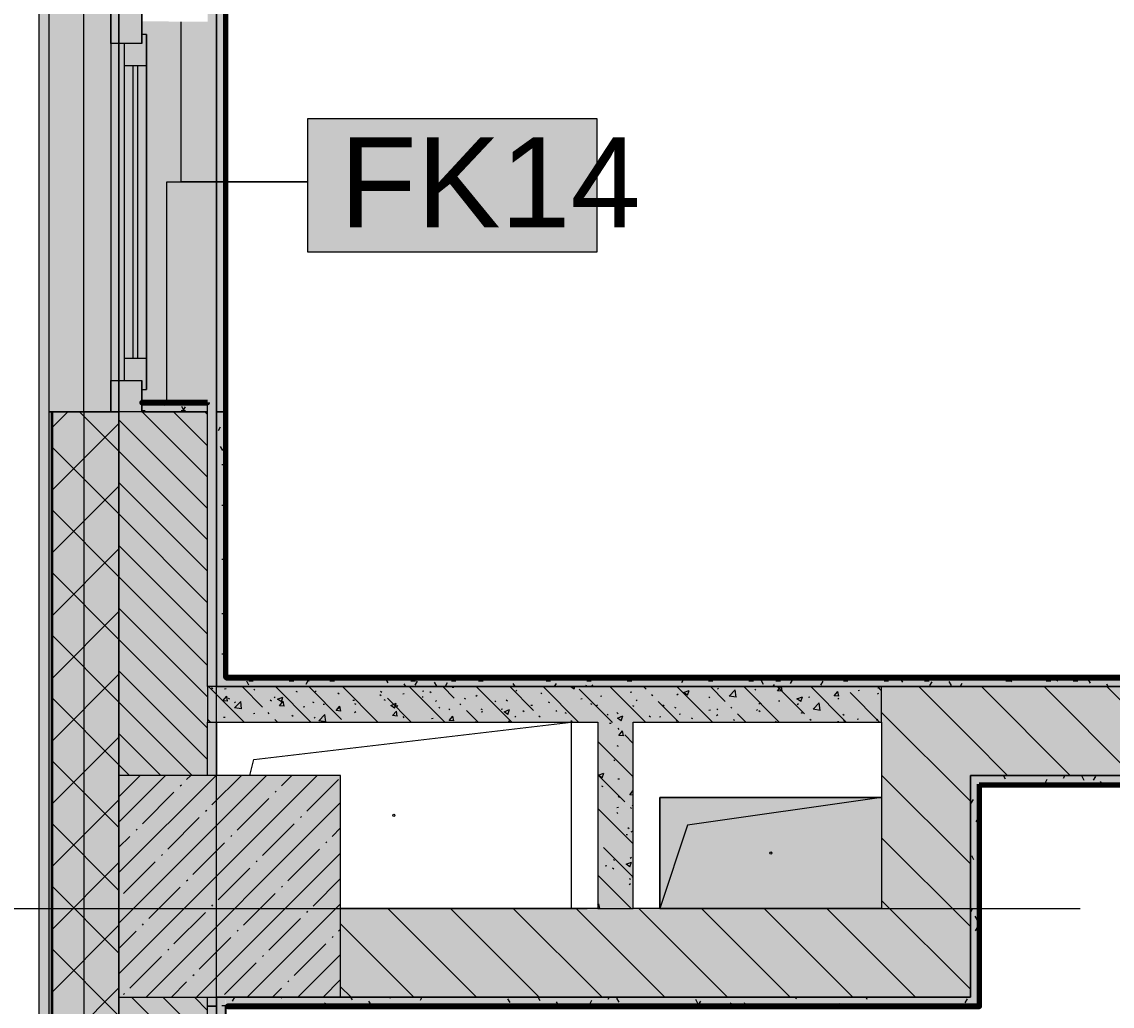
# Model space of a CAD drawing. Header units: millimetres. Extents: x -3817 to 677485, y -22715 to 103890.
# Drawn here: x -86 to 2373, y 12791 to 15010 of the extents above; entities that cross this region are included whole.
import ezdxf

# ---------------------------------------------------------------- set-up
doc = ezdxf.new("R2010")
doc.units = ezdxf.units.MM
doc.layers.add('PDF _Геометрия', color=7, linetype='Continuous', true_color=0x1d1d1d)
doc.layers.add('PDF _Сплошная заливка', color=7, linetype='Continuous', true_color=0xffffff)
doc.layers.add('PDF _Текст', color=7, linetype='Continuous')
doc.styles.add('PDF GOST-Common', font='arial.ttf')

msp = doc.modelspace()

# ---------------------------------------------------------------- hatches: boundary and pattern name
at = {"layer": 'PDF _Сплошная заливка', "transparency": 33554559}
h = msp.add_hatch(color=256, dxfattribs=at)
h.paths.add_polyline_path([(-24.7, 1658.3), (-19.6, 1658.4), (-16.7, 1661.3), (-19.7, 1661.3)], flags=0)
h.paths.add_polyline_path([(-24.7, 1631.4), (133.3, 1631.4), (133.3, 1653.4), (-24.7, 1653.4), (-24.7, 5581.4), (-46.7, 5581.4), (-46.7, 1631.4)], flags=0)
h.paths.add_polyline_path([(-46.7, 7131.4), (-24.7, 7131.4), (-24.7, 7531.4), (-46.7, 7531.4), (-46.7, 7290.4)], flags=0)
h.paths.add_polyline_path([(-19.7, 17269.3), (-19.6, 17264.3), (-16.7, 17261.3), (-16.7, 17264.3)], flags=0)
h.paths.add_polyline_path([(-46.7, 9231.3), (-24.7, 9231.3), (-24.7, 17269.3), (133.3, 17269.3), (133.3, 17291.3), (-46.7, 17291.3), (-46.7, 10383.6)], flags=0)
h = msp.add_hatch(color=256, dxfattribs=at)
h.paths.add_polyline_path([(-24.7, 1658.3), (-19.7, 1661.3), (-19.7, 5581.4), (-24.7, 5581.4), (-24.7, 1661.3)], flags=0)
h.paths.add_polyline_path([(-24.7, 7131.4), (-19.7, 7131.4), (-19.7, 7531.4), (-24.7, 7531.4), (-24.7, 7290.4)], flags=0)
h.paths.add_polyline_path([(-19.7, 9231.3), (-19.7, 10431.3), (-24.7, 10431.3), (-24.7, 9231.3)], flags=0)
h.paths.add_polyline_path([(-24.7, 12731.3), (-19.7, 12731.3), (-19.7, 14131.3), (-24.7, 14131.3), (-24.7, 13033.5)], flags=0)
h.paths.add_polyline_path([(-19.7, 15031.3), (-19.7, 17269.3), (-24.7, 17269.3), (-24.7, 15031.3)], flags=0)
h = msp.add_hatch(color=256, dxfattribs=at)
h.paths.add_polyline_path([(-19.7, 1661.3), (-16.7, 1663.1), (-16.7, 5581.4), (-19.7, 5581.4), (-19.7, 1811.3)], flags=0)
h.paths.add_polyline_path([(-16.7, 7131.4), (-16.7, 7531.4), (-19.7, 7531.4), (-19.7, 7131.4)], flags=0)
h.paths.add_polyline_path([(-16.7, 9231.3), (-16.7, 10431.3), (-19.7, 10431.3), (-19.7, 9231.3)], flags=0)
h.paths.add_polyline_path([(-16.7, 12731.3), (-16.7, 14131.3), (-19.7, 14131.3), (-19.7, 12731.3)], flags=0)
h.paths.add_polyline_path([(-19.7, 15031.3), (-16.7, 15031.3), (-16.7, 17261.3), (-19.7, 17264.3), (-19.7, 15683.4)], flags=0)
h = msp.add_hatch(color=256, dxfattribs=at)
h.paths.add_polyline_path([(133.3, 1811.3), (133.3, 5581.4), (-16.7, 5581.4), (-16.7, 1811.3)], flags=0)
h.paths.add_polyline_path([(133.3, 7131.4), (133.3, 7531.4), (-16.7, 7531.4), (-16.7, 7131.4), (105.3, 7131.4)], flags=0)
h.paths.add_polyline_path([(-16.7, 9231.3), (133.3, 9231.3), (133.3, 10431.3), (-16.7, 10431.3), (-16.7, 9639.5)], flags=0)
h.paths.add_polyline_path([(-16.7, 12731.3), (133.3, 12731.3), (133.3, 14131.3), (-16.7, 14131.3), (-16.7, 13033.5)], flags=0)
h.paths.add_polyline_path([(89, 15031.3), (133.3, 15031.3), (132.7, 17261.3), (-16.7, 17261.3), (-16.7, 15031.3)], flags=0)
h = msp.add_hatch(color=256, dxfattribs=at)
h.paths.add_polyline_path([(353.3, 9811.3), (353.3, 10331.4), (333.3, 10331.4), (333.3, 9811.3)], flags=0)
h.paths.add_polyline_path([(333.3, 10411.4), (353.3, 10411.4), (353.3, 10431.3), (333.3, 10431.3)], flags=0)
h.paths.add_polyline_path([(145.3, 10431.3), (174.3, 10431.3), (174.3, 10501.4), (145.3, 10501.4), (145.3, 11831.4), (174.3, 11831.4), (174.3, 11901.3), (145.3, 11901.3), (145.3, 12661.3), (174.3, 12661.3), (174.3, 12731.3), (133.3, 12731.3), (133.3, 10431.3)], flags=0)
h.paths.add_polyline_path([(351.8, 12791.3), (353.3, 12791.3), (353.3, 12811.3), (333.3, 12811.3), (333.3, 12791.3), (338.1, 12791.3)], flags=0)
h.paths.add_polyline_path([(334.9, 13311.4), (353.3, 13311.4), (353.3, 13431.4), (333.3, 13431.4), (333.3, 13311.4)], flags=0)
h.paths.add_polyline_path([(353.3, 13511.4), (353.3, 16316.3), (333.3, 16316.3), (333.3, 15010.3), (185.3, 15011.3), (185.3, 15031.3), (133.3, 15031.3), (133.3, 14131.3), (185.3, 14131.3), (185.3, 14152.3), (333.3, 14151.3), (333.3, 13511.4), (347.7, 13511.4)], flags=0)
h.paths.add_polyline_path([(195.3, 14181.3), (185.3, 14181.3), (185.3, 14201.3), (145.3, 14201.3), (145.3, 14961.3), (185.3, 14961.3), (185.3, 14981.3), (195.3, 14981.3), (195.3, 14201.3)], flags=0)
h.paths.add_polyline_path([(353.3, 16391.3), (353.3, 16611.3), (333.3, 16611.3), (333.3, 16391.3)], flags=0)
h = msp.add_hatch(color=256, dxfattribs=at)
h.paths.add_polyline_path([(133.3, 9811.3), (333.3, 9811.3), (333.3, 10431.3), (133.3, 10431.3), (133.3, 10383.6)], flags=0)
h.paths.add_polyline_path([(133.3, 12731.3), (333.3, 12731.3), (333.3, 12811.3), (133.3, 12811.3)], flags=0)
h.paths.add_polyline_path([(299, 13311.4), (333.3, 13311.4), (333.3, 14131.3), (133.3, 14131.3), (133.3, 13311.4)], flags=0)
h.paths.add_polyline_path([(333.3, 15031.3), (333.3, 16611.3), (133.3, 16611.3), (133.3, 15031.3), (245.4, 15031.3)], flags=0)
h = msp.add_hatch(color=256, dxfattribs=at)
h.paths.add_polyline_path([(373.3, 13531.3), (373.3, 14131.3), (353.3, 14131.3), (353.3, 13531.3), (373, 13531.3)], flags=0)
h.paths.add_polyline_path([(353.3, 15031.3), (373.3, 15031.3), (373.3, 16320.3), (353.3, 16341.3), (353.3, 15683.4)], flags=0)
for points in [[(-24.7, 14131.3), (133.3, 14131.3), (133.3, 15031.3), (-24.7, 15031.3), (-24.7, 14623.5)], [(185.3, 14181.3), (195.3, 14181.3), (195.3, 14981.3), (185.3, 14981.3), (185.3, 14961.3), (145.3, 14961.3), (145.3, 14201.3), (185.3, 14201.3)], [(333.3, 14131.3), (333.3, 14151.3), (185.3, 14151.3), (185.3, 14131.3), (309.3, 14131.3)], [(353.3, 13431.4), (1853.3, 13431.4), (1853.3, 13511.4), (333.3, 13511.4), (333.3, 13431.4)], [(1853.3, 12811.3), (2053.3, 12811.3), (2053.3, 13511.4), (1853.3, 13509.6), (1853.3, 13011.4)], [(3783.3, 13311.4), (4303.3, 13311.4), (4303.3, 13511.4), (2053.3, 13511.4), (2053.3, 13311.4), (2589, 13311.4)], [(1293.3, 13011.4), (1293.3, 13431.4), (1213.3, 13431.4), (1213.3, 13011.4), (1230.3, 13011.4)], [(550.9, 12811.3), (633.3, 12811.3), (633.3, 13311.4), (133.3, 13311.4), (133.3, 12811.3), (353.3, 12811.3)], [(3753.3, 13291.3), (3783.3, 13291.3), (3783.3, 13311.4), (2053.3, 13311.4), (2053.3, 13291.3), (3731.3, 13291.3)], [(1230.3, 12811.3), (1853.3, 12811.3), (1853.3, 13011.4), (633.3, 13011.4), (633.3, 12811.3)], [(2073.3, 12791.3), (2073.3, 12811.3), (373.3, 12811.3), (374.7, 12791.3), (2053.3, 12791.3)]]:
    msp.add_hatch(color=256, dxfattribs=at).paths.add_polyline_path(points)
h = msp.add_hatch(color=256, dxfattribs=at)
h.paths.add_polyline_path([(373.3, 10411.4), (373.3, 10432.3), (353.3, 10431.3), (353.3, 10411.4)], flags=0)
h.paths.add_polyline_path([(353.3, 12731.3), (373.3, 12731.3), (373.3, 12811.3), (353.3, 12811.3), (353.3, 12791.3)], flags=0)
at = {"layer": 'PDF _Сплошная заливка', "true_color": 0xeae6de, "transparency": 33554559}
msp.add_hatch(color=254, dxfattribs=at).paths.add_polyline_path([(175.9, 10431.3), (185.3, 10431.3), (185.3, 10452.3), (333.3, 10451.4), (333.3, 10431.3), (373.3, 10432.3), (373.3, 12731.3), (353.3, 12731.3), (351.8, 12791.3), (333.3, 12791.3), (332.6, 12710.4), (185.3, 12711.3), (185.3, 12731.3), (174.3, 12731.3), (174.3, 12661.3), (185.3, 12661.3), (185.3, 12681.4), (195.3, 12681.4), (195.3, 11881.4), (185.3, 11881.4), (185.3, 11901.3), (174.3, 11901.3), (174.3, 11831.4), (185.3, 11831.4), (185.3, 11851.3), (195.3, 11851.3), (195.3, 10481.3), (185.3, 10481.3), (183.9, 10501.4), (174.3, 10501.4), (174.3, 10431.3)])

# ---------------------------------------------------------------- linework, layer by layer
at = {"layer": 'PDF _Геометрия', "color": 9, "lineweight": 9, "true_color": 0xc0c0c0}
for points in [[(-24.7, 9231.3), (-46.7, 9231.3), (-46.7, 17291.3), (133.3, 17291.3), (133.3, 17269.3)], [(4303.3, 17202.3), (4303.3, 17269.3), (133.3, 17269.3), (-19.7, 17269.3), (-24.7, 17269.3), (-24.7, 15031.3), (133.3, 15031.3), (133.3, 14131.3), (133.3, 15031.3), (333.3, 15031.3), (333.3, 16611.3), (353.3, 16611.3), (353.3, 16391.3)], [(353.3, 16316.3), (353.3, 13511.4)], [(133.3, 15031.3), (-24.7, 15031.3), (-24.7, 14131.3), (133.3, 14131.3), (-24.7, 14131.3), (-24.7, 12731.3), (133.3, 12731.3), (133.3, 10431.3), (-24.7, 10431.3), (-24.7, 9231.3), (133.3, 9231.3), (353.3, 9231.3), (353.3, 9591.3), (353.3, 9571.4), (353.3, 9231.3), (373.3, 9231.3), (373.3, 9570.4)], [(373.3, 15031.3), (353.3, 15031.3), (353.3, 14131.3), (373.3, 14131.3), (353.3, 14131.3), (353.3, 13531.3), (353.3, 13511.4), (2053.3, 13511.4), (1853.3, 13511.4), (333.3, 13511.4), (333.3, 14131.3), (133.3, 14131.3)], [(4323.3, 13511.4), (4323.3, 13531.3), (374.3, 13531.3)], [(333.3, 13311.4), (333.3, 13431.4), (1213.3, 13431.4), (1213.3, 13011.4), (633.3, 13011.4)], [(353.3, 13431.4), (353.3, 13311.4)], [(133.3, 12731.3), (133.3, 10431.3), (-24.7, 10431.3), (-24.7, 12731.3), (133.3, 12731.3), (333.3, 12731.3), (333.3, 12811.3), (1853.3, 12811.3), (2053.3, 12811.3), (2053.3, 13311.4), (2053.3, 13291.3), (2053.3, 12811.3), (373.3, 12811.3), (353.3, 12811.3), (353.3, 12731.3), (373.3, 12731.3), (373.3, 12791.3), (2073.3, 12791.3), (2073.3, 12811.3)], [(353.3, 12811.3), (353.3, 12791.3)]]:
    msp.add_lwpolyline(points, dxfattribs=at)
at = {"layer": 'PDF _Геометрия', "color": 253, "lineweight": 9, "true_color": 0xaaaaaa}
for points in [[(353.3, 12617), (353.3, 14791.3), (353.3, 17291.3)], [(115.3, 15031.3), (115.3, 14131.3)], [(185.3, 14961.3), (185.3, 15031.3)], [(165.3, 14251.3), (165.3, 14911.3)], [(175.3, 14911.3), (175.3, 14251.3)], [(185.3, 14131.3), (185.3, 14201.3)], [(-3017, 13011.4), (-517, 13011.4), (1189.4, 13011.4)], [(1665.6, 13011.4), (2300.6, 13011.4)]]:
    msp.add_lwpolyline(points, dxfattribs=at)
at = {"layer": 'PDF _Геометрия', "color": 231, "lineweight": 70, "true_color": 0xff80c0}
for points in [[(373.3, 16320.3), (373.3, 14131.3)], [(6483.3, 13032.3), (4324.3, 13032.3), (4324.3, 13531.3), (4324.3, 13532.3), (374.3, 13532.3), (374.3, 16320.3), (633.3, 16320.3)], [(374.3, 13531.3), (4323.3, 13531.3), (4323.3, 13511.4)], [(2073.3, 12811.3), (2073.3, 12791.3), (378.3, 12791.3), (378.3, 12790.4), (2074.3, 12790.4), (2074.3, 12791.3), (2074.3, 13291.3)], [(2073.3, 13290.4), (3783.3, 13290.4)]]:
    msp.add_lwpolyline(points, dxfattribs=at)
at = {"layer": 'PDF _Геометрия', "color": 116, "lineweight": 13, "true_color": 0x008040}
msp.add_lwpolyline([(54.3, 14131.3), (54.3, 15031.3)], dxfattribs=at)
at = {"layer": 'PDF _Геометрия', "color": 253, "lineweight": 13, "true_color": 0xaaaaaa}
for points in [[(115.3, 15031.3), (185.3, 15031.3), (185.3, 14961.3), (115.3, 14961.3)], [(195.3, 14181.3), (195.3, 14981.3), (185.3, 14981.3), (185.3, 14961.3), (145.3, 14961.3), (145.3, 14201.3), (185.3, 14201.3), (185.3, 14181.3)], [(115.3, 14201.3), (185.3, 14201.3), (185.3, 14131.3), (115.3, 14131.3)]]:
    msp.add_lwpolyline(points, close=True, dxfattribs=at)
at = {"layer": 'PDF _Геометрия', "color": 7, "lineweight": 9}
for points in [[(241, 14151.8), (241, 14649.7), (558.3, 14649.7), (274, 14649.7), (274, 15010)], [(-19.7, 14131.3), (-19.7, 12731.3)], [(-16.7, 14131.3), (-16.7, 12731.3)], [(54.3, 14131.3), (54.3, 12731.3)], [(373.3, 13531.3), (373.3, 13544.4), (373.3, 14131.3)], [(333.3, 13511.4), (333.3, 13431.4)], [(1853.3, 13431.4), (1853.3, 13511.4)], [(4303.3, 13311.4), (4303.3, 13511.4), (2053.3, 13511.4), (4303.3, 13511.4)], [(353.3, 13311.4), (353.3, 13431.4), (1153.3, 13431.4), (1153.3, 13011.4), (633.3, 13011.4)], [(428.3, 13311.4), (437.3, 13347.3), (1153.3, 13431.4)], [(3783.3, 13311.4), (2053.3, 13311.4), (3783.3, 13311.4), (3803.3, 13311.4)], [(2073.3, 12811.3), (2073.3, 13290.4), (2073.3, 13291.3)], [(2074.3, 13291.3), (3782.3, 13291.3)], [(1853.3, 13261.4), (1353.3, 13261.4), (1353.3, 13011.4), (1853.3, 13011.4), (1353.3, 13011.4), (1353.3, 13261.4), (1853.3, 13261.4), (1415.8, 13198.8), (1353.3, 13011.4)], [(1213.3, 13011.4), (1293.3, 13011.4)]]:
    msp.add_lwpolyline(points, dxfattribs=at)
at = {"layer": 'PDF _Геометрия', "color": 253, "lineweight": 13, "true_color": 0xaaaaaa}
for points in [[(195.3, 14981.3), (195.3, 14181.3)], [(195.3, 14911.3), (145.3, 14911.3)], [(195.3, 14251.3), (145.3, 14251.3)]]:
    msp.add_lwpolyline(points, dxfattribs=at)
at = {"layer": 'PDF _Геометрия', "color": 7, "lineweight": 9}
for points in [[(1211.4, 14791.6), (558.3, 14791.6), (558.3, 14491.6), (1211.4, 14491.6)], [(133.3, 12731.3), (133.3, 14131.3)], [(633.3, 13311.4), (133.3, 13311.4), (133.3, 12811.3), (633.3, 12811.3)]]:
    msp.add_lwpolyline(points, close=True, dxfattribs=at)
at = {"layer": 'PDF _Геометрия', "color": 7, "lineweight": 70, "true_color": 0xffd2ff}
msp.add_lwpolyline([(333.3, 14152.3), (185.3, 14152.3), (185.3, 14151.3), (333.3, 14151.3)], close=True, dxfattribs=at)
at = {"layer": 'PDF _Геометрия', "color": 9, "lineweight": 9, "true_color": 0xc0c0c0}
for points in [[(333.3, 14151.3), (185.3, 14151.3), (185.3, 14131.3), (333.3, 14131.3)], [(1293.3, 13431.4), (1853.3, 13431.4), (1853.3, 13011.4), (1293.3, 13011.4)]]:
    msp.add_lwpolyline(points, close=True, dxfattribs=at)
at = {"layer": 'PDF _Геометрия', "color": 253, "lineweight": 9, "true_color": 0x9b9b9b}
for points in [[(238.4, 14145.3), (234.9, 14151.3)], [(280, 14134.2), (275, 14142.9)], [(282.7, 14142.3), (277.7, 14133.6)], [(185.3, 14133.8), (192.4, 14133.8)], [(273.7, 14133.8), (283.8, 14133.8)], [(316.8, 14131.3), (316.6, 14131.7)], [(361.9, 14096.6), (356.9, 14087.9)], [(367.4, 14043.8), (362.3, 14052.5)], [(373.1, 14055), (368.1, 14046.3)], [(365.2, 14011.9), (373.3, 14011.9)], [(365.2, 13920.5), (373.3, 13920.5)], [(373.3, 13872.4), (371, 13868.6)], [(365.2, 13798.6), (373.3, 13798.6)], [(365.2, 13676.6), (373.3, 13676.6)], [(373.3, 13667.8), (371.6, 13670.7)], [(373.3, 13628.6), (369.9, 13622.8)], [(365.2, 13585.2), (373.3, 13585.2)], [(384.8, 13525.9), (381.7, 13531.3)], [(426.4, 13514.8), (421.4, 13523.5)], [(426.1, 13524.2), (436.2, 13524.2)], [(517.6, 13524.2), (527.6, 13524.2)], [(559.7, 13524.9), (554.7, 13516.1)], [(562.5, 13523), (557.6, 13531.3)], [(598.7, 13531.3), (596.4, 13527.3)], [(609, 13524.2), (619.1, 13524.2)], [(740.2, 13520), (735.2, 13528.7)], [(791.9, 13524.2), (802, 13524.2)], [(805.5, 13523.8), (800.5, 13515)], [(883.3, 13524.2), (893.4, 13524.2)], [(944.3, 13524.2), (954.4, 13524.2)], [(1021, 13531.3), (1019.8, 13529.2)], [(1096.7, 13524.2), (1106.8, 13524.2)], [(1122, 13529.2), (1120.8, 13531.3)], [(1188.1, 13524.2), (1198.2, 13524.2)], [(1279.6, 13524.2), (1289.6, 13524.2)], [(1406.6, 13528.6), (1401.6, 13519.9)], [(1443.4, 13531.3), (1443.2, 13531.1)], [(1462.5, 13524.2), (1472.5, 13524.2)], [(1545.4, 13527.3), (1543.1, 13531.3)], [(1553.9, 13524.2), (1564, 13524.2)], [(1587.1, 13516.2), (1582, 13524.9)], [(1614.9, 13524.2), (1624.9, 13524.2)], [(1652.4, 13527.5), (1647.3, 13518.8)], [(1720.4, 13523.5), (1715.4, 13514.8)], [(1767.3, 13524.2), (1777.3, 13524.2)], [(1858.7, 13524.2), (1868.8, 13524.2)], [(1900.8, 13521.4), (1895.8, 13530.1)], [(1950.1, 13524.2), (1960.2, 13524.2)], [(1968.9, 13525.4), (1965.4, 13531.3)], [(2133, 13524.2), (2143.1, 13524.2)], [(2146.6, 13522.4), (2141.5, 13531.2)], [(2224.5, 13524.2), (2234.5, 13524.2)], [(2252.9, 13531.3), (2248.5, 13523.7)], [(2285.4, 13524.2), (2295.5, 13524.2)], [(2324.3, 13519.5), (2319.2, 13528.2)], [(463.6, 13511.4), (463, 13512.3)], [(763.8, 13512.6), (763.1, 13511.4)], [(780.4, 13511.4), (776.8, 13517.5)], [(849.9, 13512.9), (844.8, 13521.6)], [(873.5, 13519.7), (868.7, 13511.4)], [(1026.7, 13511.4), (1022.5, 13518.6)], [(1119.3, 13518.6), (1115.1, 13511.4)], [(1187.3, 13514.5), (1185.5, 13511.4)], [(1202.7, 13511.4), (1200.2, 13515.6)], [(1610.7, 13516.4), (1607.8, 13511.4)], [(1966.1, 13522.4), (1961.1, 13513.7)], [(2010.5, 13514.3), (2005.5, 13523)], [(2034.2, 13518.3), (2030.2, 13511.4)], [(2047.4, 13511.4), (2047.1, 13511.8)], [(2364.1, 13511.4), (2360.9, 13517)], [(2132.4, 13303.1), (2127.7, 13311.4)], [(2266.6, 13311.4), (2262.6, 13304.4)], [(2310.1, 13300.1), (2305.1, 13308.8)], [(2335.7, 13309), (2330.6, 13300.3)], [(2226, 13301.9), (2221, 13293.2)], [(2350.4, 13291.3), (2346.7, 13297.7)], [(2059.5, 13257.3), (2054.4, 13248.6)], [(2070.6, 13215.7), (2065.6, 13207)], [(2072.1, 13219.4), (2073.3, 13219.4)], [(2061.4, 13121.3), (2056.4, 13130)], [(2072.1, 13097.5), (2073.3, 13097.5)], [(2058.4, 13011.6), (2053.3, 13002.9)], [(2069.6, 12985.3), (2064.5, 12994)], [(2072.1, 13006.1), (2073.3, 13006.1)], [(2069.5, 12969.9), (2064.5, 12961.2)], [(2072.1, 12884.1), (2073.3, 12884.1)], [(394, 12811.1), (389, 12802.3)], [(499.8, 12811.3), (498.6, 12809.4)], [(660.2, 12805.1), (656.6, 12811.3)], [(746.1, 12811.3), (744.4, 12808.3)], [(816.5, 12811.3), (812.4, 12804.2)], [(974, 12810.3), (973.3, 12811.3)], [(1083.6, 12803.2), (1078.9, 12811.3)], [(1238.9, 12811.3), (1235.8, 12806.1)], [(1661.2, 12811.3), (1659.3, 12808)], [(1820.8, 12806.5), (1818, 12811.3)], [(365.2, 12792.7), (373.3, 12792.7), (375.2, 12792.7)], [(548.1, 12792.7), (558.1, 12792.7)], [(598.1, 12798.8), (593.8, 12791.3)], [(639.5, 12792.7), (649.6, 12792.7)], [(666.1, 12794.7), (664.2, 12791.3)], [(701.8, 12793.9), (696.8, 12802.6)], [(700.5, 12792.7), (710.5, 12792.7)], [(852.9, 12792.7), (862.9, 12792.7)], [(911.9, 12793.6), (910.6, 12791.3)], [(944.3, 12792.7), (954.4, 12792.7)], [(1015.6, 12799.1), (1010.6, 12807.8)], [(1035.7, 12792.7), (1045.8, 12792.7)], [(1125.3, 12792), (1120.2, 12800.7)], [(1199.2, 12803.7), (1194.2, 12795)], [(1218.6, 12792.7), (1228.7, 12792.7)], [(1261.3, 12800.2), (1256.3, 12808.9)], [(1310.1, 12792.7), (1320.1, 12792.7)], [(1371, 12792.7), (1381.1, 12792.7)], [(1403.3, 12791.4), (1403.3, 12791.3)], [(1439, 12797.2), (1434, 12805.9)], [(1445, 12802.6), (1439.9, 12793.9)], [(1477.6, 12791.3), (1475.6, 12794.8)], [(1513, 12798.5), (1508.9, 12791.3)], [(1523.4, 12792.7), (1533.5, 12792.7)], [(1548, 12791.3), (1543.7, 12798.8)], [(1614.9, 12792.7), (1624.9, 12792.7)], [(1706.3, 12792.7), (1716.4, 12792.7)], [(1724, 12791.3), (1721.4, 12795.8)], [(1758.7, 12797.4), (1755.2, 12791.3)], [(1826.8, 12793.3), (1825.6, 12791.3)], [(1889.2, 12792.7), (1899.2, 12792.7)], [(1900, 12791.3), (1899.1, 12792.9)], [(1980.6, 12792.7), (1990.7, 12792.7)], [(2046.1, 12807.5), (2041.1, 12798.8)], [(2041.6, 12792.7), (2051.6, 12792.7)]]:
    msp.add_lwpolyline(points, dxfattribs=at)
at = {"layer": 'PDF _Геометрия', "lineweight": 9}
for points in [[(-16.7, 14096.4), (18.2, 14131.3)], [(333.3, 13842.2), (133.3, 14042.2), (44.1, 14131.3)], [(333.3, 13983.6), (185.5, 14131.3)], [(333.3, 14054.3), (256.2, 14131.3)], [(333.3, 14125), (326.9, 14131.3)], [(-16.7, 13955), (133.3, 14105)], [(333.3, 13912.9), (133.3, 14112.9)], [(333.3, 13700.7), (133.3, 13900.7), (-16.7, 14050.7)], [(333.3, 13771.5), (133.3, 13971.5)], [(-16.7, 13813.6), (133.3, 13963.6)], [(333.3, 13559.3), (133.3, 13759.3), (-16.7, 13909.3)], [(-16.7, 13672.2), (133.3, 13822.2)], [(333.3, 13630), (133.3, 13830)], [(333.3, 13417.9), (133.3, 13617.9), (-16.7, 13767.9)], [(-16.7, 13530.7), (133.3, 13680.7)], [(333.3, 13488.6), (133.3, 13688.6)], [(298.4, 13311.4), (133.3, 13476.5), (-16.7, 13626.5)], [(-16.7, 13389.3), (133.3, 13539.3)], [(333.3, 13347.2), (133.3, 13547.2)], [(2136.9, 13311.4), (2053.3, 13395), (1936.9, 13511.4)], [(2278.3, 13311.4), (2078.3, 13511.4)], [(2419.7, 13311.4), (2219.7, 13511.4)], [(2561.1, 13311.4), (2361.1, 13511.4)], [(157, 13311.4), (133.3, 13335.1), (-16.7, 13485.1)], [(2053.3, 13253.5), (1853.3, 13453.5)], [(227.7, 13311.4), (133.3, 13405.8)], [(-16.7, 13247.9), (133.3, 13397.9)], [(133.3, 13193.6), (-16.7, 13343.6)], [(133.3, 13206.3), (238.3, 13311.4)], [(133.3, 13092.2), (352.4, 13311.4)], [(133.3, 12978.2), (466.4, 13311.4)], [(133.3, 12864.1), (580.5, 13311.4)], [(133.3, 13263.3), (181.3, 13311.4)], [(286, 13302), (295.4, 13311.4)], [(343.1, 13245), (409.4, 13311.4)], [(499.9, 13287.8), (523.5, 13311.4)], [(2053.3, 13112.1), (1853.3, 13312.1)], [(271.8, 13287.8), (274.1, 13290.1)], [(556.9, 13230.7), (628.2, 13302)], [(-16.7, 13106.5), (133.3, 13256.5)], [(186.2, 13202.2), (257.5, 13273.5)], [(400.1, 13188), (471.4, 13259.3)], [(485.6, 13273.5), (488, 13275.9)], [(194.5, 12811.3), (633.3, 13250.1)], [(328.8, 13230.7), (331.2, 13233.1)], [(243.3, 13145.2), (314.5, 13216.5)], [(542.6, 13216.5), (545, 13218.9)], [(133.3, 13052.2), (-16.7, 13202.2)], [(172, 13188), (174.4, 13190.3)], [(457.1, 13130.9), (528.4, 13202.2)], [(613.9, 13173.7), (633.3, 13193.1)], [(133.3, 13149.3), (157.7, 13173.7)], [(300.3, 13088.2), (371.6, 13159.5)], [(385.8, 13173.7), (388.2, 13176.1)], [(599.7, 13159.5), (602, 13161.8)], [(2053.3, 12970.7), (1853.3, 13170.7)], [(229, 13130.9), (231.4, 13133.3)], [(308.6, 12811.3), (633.3, 13136)], [(514.1, 13073.9), (585.4, 13145.2)], [(-16.7, 12965.1), (133.3, 13115.1)], [(143.5, 13045.4), (214.8, 13116.7)], [(442.9, 13116.7), (445.2, 13119.1)], [(357.3, 13031.2), (428.6, 13102.4)], [(133.3, 12910.8), (-16.7, 13060.8)], [(200.5, 12988.4), (271.8, 13059.7)], [(286, 13073.9), (288.4, 13076.3)], [(499.9, 13059.7), (502.2, 13062)], [(571.2, 13016.9), (633.3, 13079)], [(414.3, 12974.1), (485.6, 13045.4)], [(343.1, 13016.9), (345.4, 13019.3)], [(422.6, 12811.3), (633.3, 13022)], [(939.8, 12811.3), (739.8, 13011.4)], [(1081.2, 12811.3), (881.2, 13011.4)], [(1222.7, 12811.3), (1022.7, 13011.4)], [(1364.1, 12811.3), (1164.1, 13011.4)], [(1505.5, 12811.3), (1305.5, 13011.4)], [(1646.9, 12811.3), (1446.9, 13011.4)], [(1788.3, 12811.3), (1588.3, 13011.4)], [(1929.8, 12811.3), (1853.3, 12887.9), (1729.8, 13011.4)], [(2053.3, 12829.3), (1853.3, 13029.3)], [(257.5, 12931.4), (328.8, 13002.6)], [(471.4, 12917.1), (542.6, 12988.4)], [(556.9, 13002.6), (559.3, 13005)], [(-16.7, 12823.6), (133.3, 12973.6)], [(133.3, 12921.2), (172, 12959.9)], [(186.2, 12974.1), (188.6, 12976.5)], [(400.1, 12959.9), (402.5, 12962.2)], [(628.2, 12959.9), (633.3, 12965)], [(798.4, 12811.3), (633.3, 12976.5)], [(314.5, 12874.3), (385.8, 12945.6)], [(613.9, 12945.6), (616.3, 12948)], [(171.3, 12731.3), (133.3, 12769.4), (-16.7, 12919.4)], [(243.3, 12917.1), (245.6, 12919.5)], [(528.4, 12860.1), (599.7, 12931.4)], [(157.7, 12831.6), (229, 12902.8)], [(371.6, 12817.3), (442.9, 12888.6)], [(457.1, 12902.8), (459.5, 12905.2)], [(536.7, 12811.3), (633.3, 12907.9)], [(300.3, 12860.1), (302.7, 12862.4)], [(251.6, 12811.3), (286, 12845.8)], [(514.1, 12845.8), (516.5, 12848.2)], [(593.7, 12811.3), (633.3, 12850.9)], [(657, 12811.3), (633.3, 12835.1)], [(32.4, 12731.3), (133.3, 12832.2)], [(143.5, 12817.3), (145.8, 12819.7)], [(242, 12731.3), (162, 12811.3)], [(312.7, 12731.3), (232.7, 12811.3)], [(333.3, 12781.5), (303.4, 12811.3)], [(479.7, 12811.3), (499.9, 12831.6)]]:
    msp.add_lwpolyline(points, dxfattribs=at)
at = {"layer": 'PDF _Геометрия', "color": 231, "lineweight": 9, "true_color": 0xff80c0}
for points in [[(373.3, 14131.3), (373.3, 13544.4), (373.3, 13531.3), (374.3, 13531.3)], [(2073.3, 13290.4), (2073.3, 13291.3), (3783.3, 13291.3), (3782.3, 13291.3)], [(2074.3, 13291.3), (2073.3, 13291.3), (2073.3, 13290.4), (2073.3, 12811.3)]]:
    msp.add_lwpolyline(points, dxfattribs=at)
at = {"layer": 'PDF _Геометрия', "color": 252, "lineweight": 9, "true_color": 0x878787}
for points in [[(415.5, 13431.4), (335.5, 13511.4)], [(342.3, 13509.4), (345.2, 13507.6)], [(371.7, 13506.6), (375, 13507)], [(457, 13465.3), (411, 13511.4)], [(437.3, 13505.4), (440.1, 13503.6)], [(566.4, 13431.4), (486.4, 13511.4)], [(532.2, 13501.4), (535, 13499.6)], [(635.5, 13437.7), (561.9, 13511.4)], [(575.7, 13499.8), (578.4, 13501.8)], [(717.2, 13431.4), (637.2, 13511.4)], [(726, 13498), (723.5, 13500.5)], [(868.1, 13431.4), (788.1, 13511.4)], [(817.7, 13501.3), (821, 13501.7)], [(834.7, 13500.6), (837.2, 13498.4)], [(889.5, 13485.5), (863.6, 13511.4)], [(885, 13510.2), (888.4, 13510.6)], [(1019, 13431.4), (939, 13511.4)], [(1068, 13457.8), (1014.5, 13511.4)], [(1028.1, 13501.7), (1030.8, 13503.8)], [(1169.9, 13431.4), (1089.9, 13511.4)], [(1152.5, 13511.4), (1160, 13506.3)], [(1160, 13506.3), (1161.7, 13511.4)], [(1246.5, 13430.1), (1245.3, 13431.4), (1171.1, 13505.6)], [(1320.7, 13431.4), (1240.7, 13511.4)], [(1286.5, 13499.1), (1289.9, 13499.5)], [(1322, 13505.6), (1316.2, 13511.4)], [(1471.6, 13431.4), (1391.6, 13511.4)], [(1415.6, 13492), (1406.7, 13498), (1419.2, 13502.8)], [(1415.6, 13492), (1419.2, 13502.8)], [(1500.5, 13477.9), (1467.1, 13511.4)], [(1483, 13505.6), (1485.7, 13507.7)], [(1524.9, 13487.5), (1509.1, 13489.9), (1522.9, 13504.4)], [(1524.9, 13487.5), (1522.9, 13504.4)], [(1622.5, 13431.4), (1542.5, 13511.4)], [(1567.4, 13506.1), (1569.8, 13503.9)], [(1679, 13450.3), (1617.9, 13511.4)], [(1629.1, 13500.9), (1618.4, 13501.8), (1626.5, 13511.4)], [(1629.1, 13500.9), (1627.1, 13511.4)], [(1773.3, 13431.4), (1693.3, 13511.4)], [(1756.6, 13489.7), (1746, 13490.6), (1754.5, 13500.8)], [(1756.6, 13489.7), (1754.6, 13500.8)], [(1769.5, 13510.6), (1768.8, 13511.4)], [(1800.3, 13502.7), (1803.6, 13503.2)], [(1853.3, 13502.3), (1844.2, 13511.4)], [(1844.8, 13508.6), (1848.2, 13509)], [(378.5, 13478.7), (367.8, 13479.6), (376.4, 13489.8)], [(378.5, 13478.7), (376.4, 13489.8)], [(379.8, 13485.6), (382.7, 13483.8)], [(393.6, 13475.1), (396.2, 13477.1)], [(409.9, 13461.4), (394.1, 13463.9), (407.9, 13478.3)], [(409.9, 13461.4), (408, 13478.3)], [(474.7, 13481.6), (477.6, 13479.8)], [(483.4, 13486.5), (486, 13488.5)], [(499.6, 13477.4), (490.7, 13483.4), (503.2, 13488.1)], [(506, 13467.5), (495.4, 13468.5), (503.9, 13478.7)], [(499.6, 13477.4), (503.2, 13488.1)], [(506, 13467.5), (503.9, 13478.7)], [(569.7, 13477.5), (572.5, 13475.7)], [(627.1, 13497.4), (629.9, 13495.6)], [(660.9, 13480.7), (664.2, 13481.1)], [(722, 13493.4), (724.8, 13491.6)], [(731, 13482.8), (733.5, 13480.6)], [(792.7, 13431.4), (738.6, 13485.5)], [(773.2, 13495.4), (776.5, 13495.9)], [(816.9, 13489.4), (819.7, 13487.6)], [(847, 13477.8), (849.7, 13479.9)], [(911.8, 13485.4), (914.6, 13483.6)], [(938.3, 13490.3), (941, 13492.4)], [(981, 13479.4), (983.5, 13477.1)], [(1006.7, 13481.4), (1009.6, 13479.6)], [(1084.7, 13497.2), (1087.2, 13494.9)], [(1101.6, 13477.4), (1104.5, 13475.6)], [(1174.7, 13484.3), (1178, 13484.8)], [(1219.2, 13490.2), (1222.5, 13490.6)], [(1299.4, 13479.8), (1302.1, 13481.8)], [(1337.1, 13490.5), (1334.5, 13493)], [(1396.2, 13431.4), (1349.6, 13477.9)], [(1391.7, 13493.1), (1394.4, 13495.1)], [(1463.7, 13488.4), (1466.1, 13486.1)], [(1620.7, 13479.1), (1624, 13479.5)], [(1671.1, 13477.8), (1662.2, 13483.7), (1674.7, 13488.5)], [(1671.1, 13477.8), (1674.7, 13488.5)], [(1688, 13488), (1691.4, 13488.4)], [(1714.6, 13458), (1698.8, 13460.5), (1712.7, 13474.9)], [(1714.6, 13458), (1712.7, 13474.9)], [(1754.3, 13483.7), (1757, 13485.7)], [(1848.8, 13431.4), (1782.1, 13498)], [(1844.1, 13495), (1846.8, 13497.1)], [(436.8, 13451.2), (440.1, 13451.6)], [(472.1, 13450.3), (469.6, 13452.8)], [(549, 13465.9), (552.4, 13466.4)], [(593.6, 13471.8), (596.9, 13472.2)], [(633.5, 13456.4), (622.9, 13457.3), (631.5, 13467.5)], [(627.3, 13465), (629.8, 13462.8)], [(633.5, 13456.4), (631.5, 13467.5)], [(664.6, 13473.5), (667.4, 13471.7)], [(664.9, 13453.1), (667.5, 13455.2)], [(755.1, 13463.2), (746.3, 13469.1), (758.7, 13473.9)], [(761, 13445.2), (750.4, 13446.1), (759, 13456.4)], [(754.7, 13464.5), (757.3, 13466.5)], [(755.1, 13463.2), (758.7, 13473.9)], [(761, 13445.2), (759, 13456.4)], [(759.5, 13469.5), (762.3, 13467.7)], [(854.4, 13465.5), (857.2, 13463.7)], [(877.3, 13461.6), (879.8, 13459.3)], [(904.6, 13470.4), (902.1, 13472.9)], [(943.6, 13431.4), (917.1, 13457.8)], [(949.3, 13461.5), (952.1, 13459.7)], [(950.5, 13454.8), (953.9, 13455.3)], [(995.1, 13460.7), (998.4, 13461.1)], [(1010.6, 13448.9), (1001.8, 13454.9), (1014.2, 13459.7)], [(1010.6, 13448.9), (1014.3, 13459.7)], [(1044.2, 13457.5), (1047.1, 13455.7)], [(1062.4, 13469.6), (1065.7, 13470)], [(1118.3, 13455.9), (1121, 13457.9)], [(1139.1, 13453.5), (1142, 13451.7)], [(1196.6, 13473.4), (1199.4, 13471.6)], [(1209.6, 13468.4), (1212.2, 13470.4)], [(1256.3, 13452.8), (1258.8, 13450.5)], [(1291.5, 13469.3), (1294.3, 13467.5)], [(1360, 13470.6), (1362.5, 13468.3)], [(1386.4, 13465.3), (1389.2, 13463.5)], [(1396.6, 13449.6), (1399.9, 13450)], [(1463.9, 13458.4), (1467.2, 13458.9)], [(1481.3, 13461.3), (1484.1, 13459.5)], [(1515.6, 13462.8), (1513.1, 13465.3)], [(1547.1, 13431.4), (1528.2, 13450.3)], [(1570.7, 13457.8), (1573.3, 13459.9)], [(1576.2, 13473.2), (1579.5, 13473.7)], [(1576.2, 13457.3), (1579, 13455.5)], [(1663, 13471.1), (1665.7, 13473.2)], [(1671.1, 13453.3), (1674, 13451.5)], [(340.1, 13431.4), (333.3, 13438.2)], [(369.4, 13442.3), (372.7, 13442.7)], [(491, 13431.4), (484.7, 13437.7)], [(523.6, 13447.2), (526.1, 13445)], [(573.6, 13440.6), (576.2, 13442.6)], [(599.7, 13432), (583.9, 13434.4), (597.7, 13448.9)], [(599.7, 13432), (597.7, 13448.9)], [(772.2, 13431.4), (774.2, 13431.6)], [(773.6, 13443.8), (776.1, 13441.5)], [(838.3, 13440), (841.6, 13440.5)], [(888.6, 13434.1), (877.9, 13435), (886.5, 13445.2)], [(888.6, 13434.1), (886.5, 13445.2)], [(936.4, 13431.4), (938.8, 13433.2)], [(1011.8, 13431.4), (1014, 13434)], [(1014.5, 13431.4), (1014, 13434)], [(1025.9, 13442.5), (1028.6, 13444.6)], [(1083.1, 13442.7), (1080.6, 13445.2)], [(1152.6, 13435), (1155.1, 13432.7)], [(1234.1, 13449.5), (1236.9, 13447.7)], [(1239.8, 13428.9), (1243.1, 13429.4)], [(1266.2, 13434.7), (1257.3, 13440.6), (1269.8, 13445.4)], [(1266.2, 13434.7), (1269.8, 13445.4)], [(1329, 13445.5), (1331.8, 13443.7)], [(1352, 13443.7), (1355.4, 13444.2)], [(1389.6, 13433.9), (1392.2, 13436)], [(1423.9, 13441.5), (1426.7, 13439.6)], [(1480.9, 13446.4), (1483.5, 13448.5)], [(1518.8, 13437.4), (1521.6, 13435.6)], [(1613.7, 13433.4), (1616.5, 13431.6)], [(1694.1, 13435.2), (1691.6, 13437.7)], [(1753.6, 13432.6), (1756.9, 13433)], [(1766, 13449.3), (1768.9, 13447.5)], [(1767.4, 13435.7), (1769.9, 13433.4)], [(1798.1, 13438.5), (1801.4, 13438.9)], [(1842, 13435.9), (1844.6, 13437.9)], [(1261.6, 13415.1), (1259.1, 13417.6)], [(1271.2, 13400.6), (1260.5, 13401.5), (1269.1, 13411.7)], [(1271.2, 13400.6), (1269.1, 13411.7)], [(1293.3, 13383.4), (1274.2, 13402.5)], [(1293.3, 13307.9), (1213.3, 13387.9)], [(1256.1, 13379), (1258.9, 13377.2)], [(1249, 13346.7), (1251.4, 13344.4)], [(1274.2, 13251.6), (1213.3, 13312.6)], [(1222.9, 13305.7), (1214.1, 13311.7), (1226.5, 13316.5)], [(1222.9, 13305.7), (1226.5, 13316.5)], [(1258.5, 13303.5), (1261.8, 13303.9)], [(1291.6, 13307.6), (1293.3, 13306.1)], [(1292.9, 13302.2), (1293.3, 13302.5)], [(1221.5, 13288.1), (1224.3, 13286.3)], [(1259, 13264.2), (1261.8, 13262.4)], [(1293.3, 13267.1), (1285.2, 13267.8), (1293.3, 13277.4)], [(1293.3, 13157.1), (1213.3, 13237.1)], [(1213.3, 13233.5), (1215.1, 13233.8)], [(1256.2, 13239.2), (1259.6, 13239.6)], [(1289.3, 13236.5), (1286.8, 13239)], [(1290.7, 13243), (1293.3, 13245)], [(1255.8, 13227.6), (1258.2, 13225.3)], [(1281, 13193.7), (1283.8, 13191.9)], [(1288.6, 13183.8), (1291.2, 13185.9)], [(1213.8, 13161.1), (1213.3, 13161.7)], [(1276.8, 13177.9), (1280.1, 13178.4)], [(1293.3, 13081.7), (1226.4, 13148.5)], [(1230, 13107.8), (1233.4, 13108.3)], [(1248.4, 13121.5), (1250.9, 13119.3)], [(1285.8, 13105.2), (1276.9, 13111.2), (1289.4, 13116)], [(1285.8, 13105.2), (1289.4, 13116)], [(1286.4, 13124.6), (1289.1, 13126.7)], [(1288.1, 13011.4), (1213.3, 13086.2)], [(1246.4, 13102.9), (1249.2, 13101.1)], [(1291, 13082.5), (1293.3, 13080.4)], [(1283.9, 13079), (1286.7, 13077.2)], [(1284.3, 13065.5), (1286.9, 13067.5)], [(1213.3, 13018.9), (1215.6, 13021.7)], [(1217.5, 13011.4), (1215.6, 13021.7)]]:
    msp.add_lwpolyline(points, dxfattribs=at)
at = {"layer": 'PDF _Геометрия', "color": 8, "lineweight": 9, "true_color": 0x808080}
msp.add_lwpolyline([(333.3, 12791.3), (353.3, 12791.3)], close=True, dxfattribs=at)
at = {"layer": 'PDF _Геометрия', "color": 9, "lineweight": 9, "true_color": 0xcbc7bf}
msp.add_lwpolyline([(353.3, 12791.3), (353.3, 10431.3)], dxfattribs=at)
at = {"layer": 'PDF _Геометрия', "color": 8, "lineweight": 9, "true_color": 0x808080}
msp.add_lwpolyline([(374.3, 12791.4), (374.3, 10432.3), (374.3, 12791.3)], dxfattribs=at)
at = {"layer": 'PDF _Геометрия', "color": 7, "lineweight": 9}
for centre in [(753.3, 13221.4), (1603.3, 13136.4)]:
    msp.add_circle(centre, 2.5, dxfattribs=at)
at = {"layer": 'PDF _Сплошная заливка', "lineweight": 35, "transparency": 33554559}
for points in [[(373.3, 14131.3), (373.3, 15031.3), (353.3, 14131.3), (353.3, 15031.3)], [(353.3, 13511.4), (4323.3, 13511.4), (353.3, 13531.3), (4323.3, 13531.3)], [(2073.3, 12811.3), (2073.3, 13291.3), (2053.3, 12811.3), (2053.3, 13291.3)], [(1853.3, 13011.4), (1853.3, 13261.4), (1353.3, 13011.4), (1353.3, 13261.4)]]:
    msp.add_solid(points, dxfattribs=at)
at = {"layer": 'PDF _Сплошная заливка', "lineweight": 9, "transparency": 33554559}
msp.add_solid([(1211.4, 14791.6), (558.3, 14791.6), (1211.4, 14491.6), (558.3, 14491.6)], dxfattribs=at)
at = {"layer": 'PDF _Сплошная заливка', "color": 7, "lineweight": 35, "true_color": 0xffd2ff, "transparency": 33554559}
msp.add_solid([(333.3, 14151.3), (333.3, 14152.3), (307.8, 14151.3)], dxfattribs=at)

# ---------------------------------------------------------------- texts
at = {"layer": 'PDF _Текст', "insert": (631.2, 14648.2), "char_height": 203.2, "attachment_point": 4, "style": 'PDF GOST-Common'}
msp.add_mtext('FK14', dxfattribs=at)

doc.saveas('drawing.dxf')
